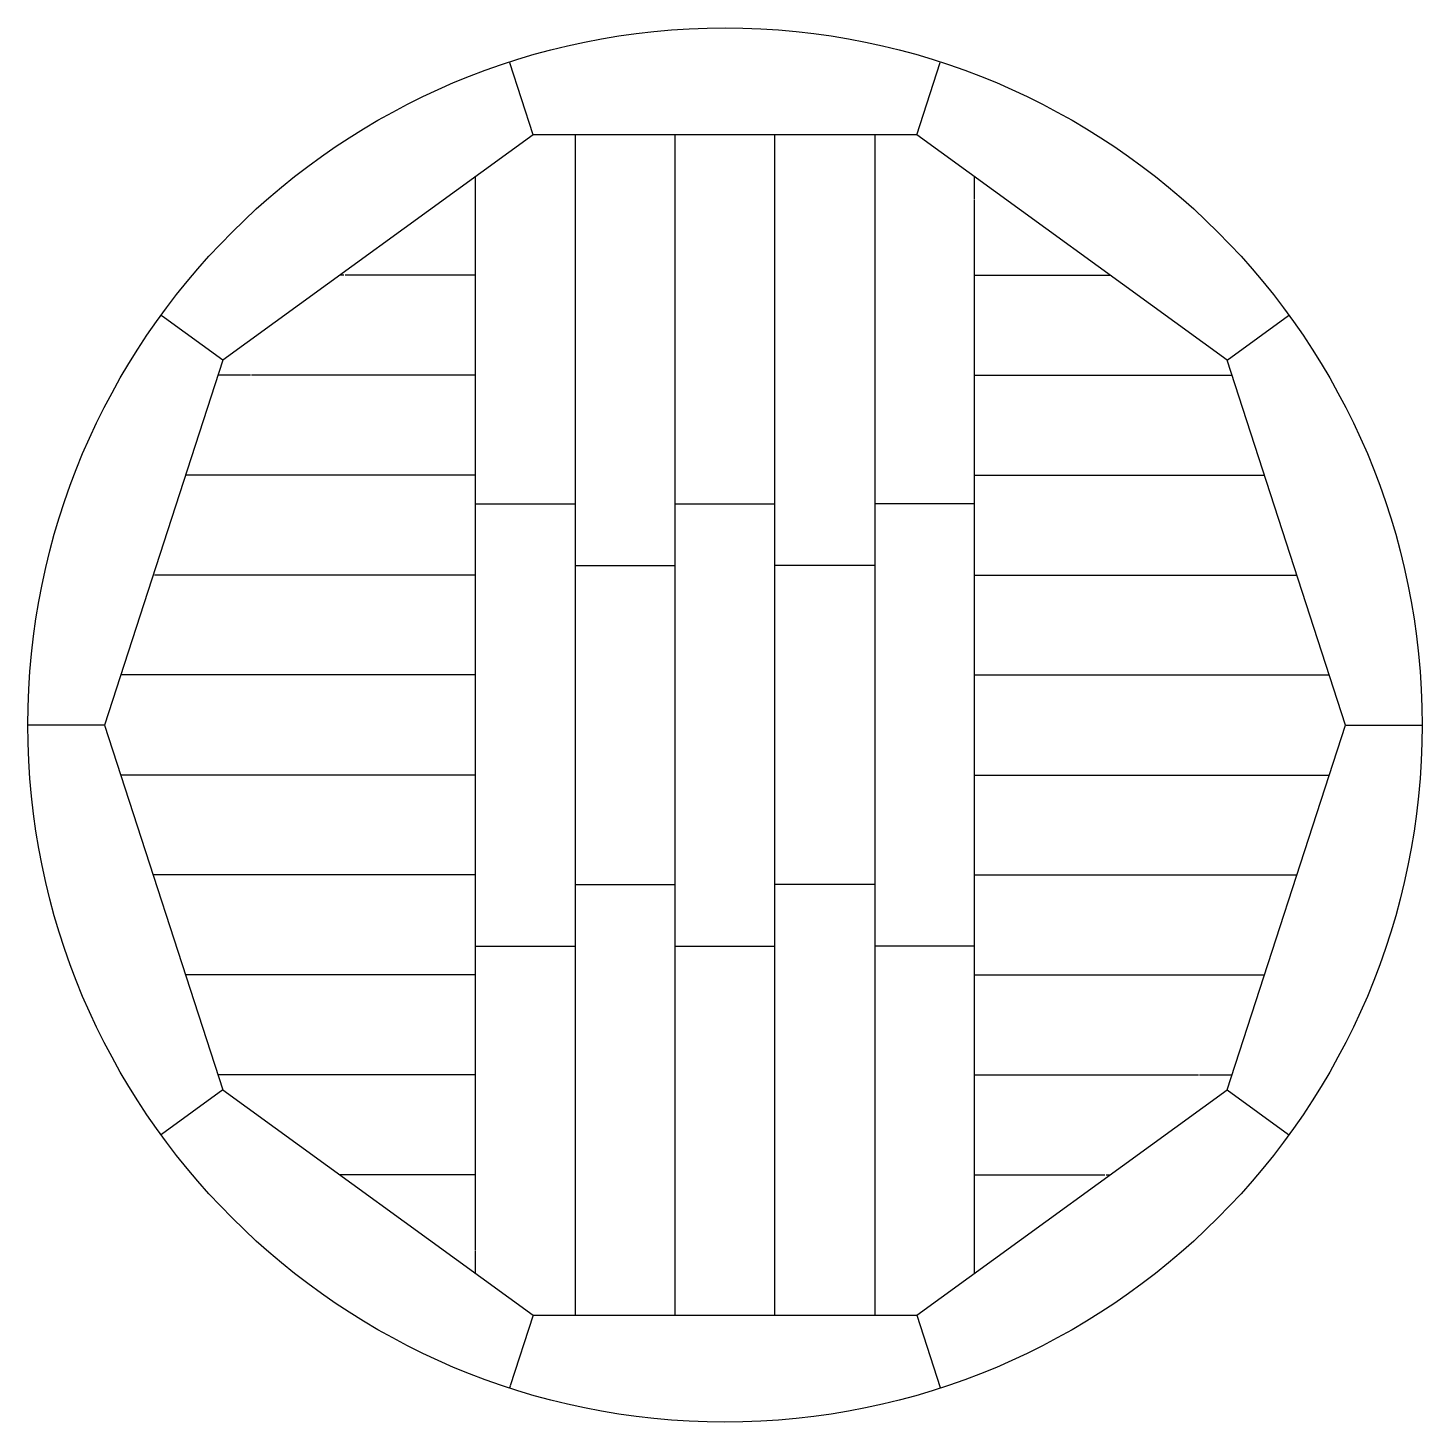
# Model space of a CAD drawing. Header units: metres. Extents: x -10.4 to 10.4, y -10.4 to 10.4.
import ezdxf

# ---------------------------------------------------------------- set-up
doc = ezdxf.new("R2010")
doc.units = ezdxf.units.M
for name, color, linetype in [('OBSERVED_GEOMETRY', 3, 'Continuous'), ('PREDICTED_GEOMETRY_HIGH', 5, 'Continuous'), ('TANK_BOUNDARY', 7, 'Continuous')]:
    doc.layers.add(name, color=color, linetype=linetype)

msp = doc.modelspace()

# ---------------------------------------------------------------- linework, layer by layer
at = {"layer": 'OBSERVED_GEOMETRY'}
for p, q in [((-2.872, 8.839), (-3.222, 9.918)), ((2.872, 8.839), (3.223, 9.919)), ((-2.872, 8.839), (-7.519, 5.463)), ((2.872, 8.839), (-2.872, 8.839)), ((-2.242, 8.839), (-2.242, 8.348)), ((-0.747, 8.803), (-0.747, 8.839)), ((-0.747, 8.625), (-0.747, 8.801)), ((0.747, 8.61), (0.747, 8.839)), ((2.242, 8.839), (2.242, 8.357)), ((7.519, 5.463), (2.872, 8.839)), ((-0.747, 7.19), (-0.747, 8.62)), ((0.747, 7.197), (0.747, 8.608)), ((2.242, 8.354), (2.242, 6.874)), ((-3.736, 6.194), (-3.736, 8.211)), ((-2.242, 8.344), (-2.242, 6.876)), ((3.736, 7.869), (3.736, 8.211)), ((3.736, 6.189), (3.736, 7.862)), ((-5.706, 6.738), (-5.765, 6.738)), ((-3.736, 6.738), (-5.688, 6.738)), ((3.736, 6.738), (5.704, 6.738)), ((5.71, 6.738), (5.765, 6.738)), ((-8.393, 6.098), (-8.442, 6.134)), ((-7.519, 5.463), (-8.393, 6.098)), ((7.519, 5.463), (8.441, 6.133)), ((-7.519, 5.463), (-9.294, 0)), ((9.294, 0), (7.519, 5.463)), ((-7.106, 5.24), (-7.591, 5.24)), ((-4.993, 5.24), (-7.089, 5.24)), ((4.978, 5.24), (7.104, 5.24)), ((7.108, 5.24), (7.591, 5.24)), ((-8.001, 3.743), (-8.078, 3.743)), ((-7.871, 3.743), (-8, 3.743)), ((-6.185, 3.743), (-7.864, 3.743)), ((6.189, 3.743), (7.999, 3.743)), ((8.001, 3.743), (8.078, 3.743)), ((-8.546, 2.246), (-8.564, 2.246)), ((-8.359, 2.246), (-8.54, 2.246)), ((-6.873, 2.246), (-8.356, 2.246)), ((6.874, 2.246), (8.337, 2.246)), ((8.34, 2.246), (8.564, 2.246)), ((-8.611, 0.749), (-9.051, 0.749)), ((-7.197, 0.749), (-8.609, 0.749)), ((7.19, 0.749), (8.619, 0.749)), ((8.623, 0.749), (9.051, 0.749)), ((-9.294, 0), (-10.431, 0)), ((-9.294, 0), (-7.519, -5.463)), ((7.519, -5.463), (9.294, 0)), ((9.294, 0), (10.428, 0)), ((10.439, 0), (10.44, 0)), ((-8.801, -0.749), (-9.051, -0.749)), ((-8.623, -0.749), (-8.801, -0.749)), ((-7.19, -0.749), (-8.619, -0.749)), ((7.197, -0.749), (8.609, -0.749)), ((8.611, -0.749), (8.799, -0.749)), ((8.802, -0.749), (9.051, -0.749)), ((-8.34, -2.246), (-8.564, -2.246)), ((-6.874, -2.246), (-8.337, -2.246)), ((6.873, -2.246), (8.356, -2.246)), ((8.359, -2.246), (8.564, -2.246)), ((-6.189, -3.743), (-8.078, -3.743)), ((6.185, -3.743), (7.864, -3.743)), ((7.871, -3.743), (8.078, -3.743)), ((-4.978, -5.24), (-7.591, -5.24)), ((4.993, -5.24), (7.089, -5.24)), ((7.106, -5.24), (7.591, -5.24)), ((-7.519, -5.463), (-8.437, -6.13)), ((-7.519, -5.463), (-2.872, -8.839)), ((2.872, -8.839), (7.519, -5.463)), ((7.519, -5.463), (8.437, -6.13)), ((-3.736, -7.862), (-3.736, -6.189)), ((3.736, -8.211), (3.736, -6.194)), ((-5.704, -6.738), (-5.765, -6.738)), ((-3.736, -6.738), (-5.704, -6.738)), ((-2.242, -6.874), (-2.242, -8.354)), ((2.242, -6.876), (2.242, -8.344)), ((3.736, -6.738), (5.688, -6.738)), ((5.706, -6.738), (5.765, -6.738)), ((-0.747, -8.608), (-0.747, -7.197)), ((0.747, -8.62), (0.747, -7.19)), ((-3.736, -8.211), (-3.736, -7.869)), ((2.242, -8.348), (2.242, -8.544)), ((-2.242, -8.357), (-2.242, -8.541)), ((-2.242, -8.543), (-2.242, -8.839)), ((2.242, -8.545), (2.242, -8.839)), ((-0.747, -8.839), (-0.747, -8.61)), ((0.747, -8.839), (0.747, -8.625)), ((-2.872, -8.839), (-3.215, -9.895)), ((-2.872, -8.839), (2.872, -8.839)), ((2.872, -8.839), (3.224, -9.922)), ((-3.216, -9.899), (-3.225, -9.927))]:
    msp.add_line(p, q, dxfattribs=at)
at = {"layer": 'PREDICTED_GEOMETRY_HIGH'}
for p, q in [((-0.747, -7.197), (-0.747, 7.19)), ((0.747, -7.19), (0.747, 7.197)), ((-2.242, 6.876), (-2.242, -6.874)), ((2.242, 6.874), (2.242, -6.876)), ((-3.736, -6.189), (-3.736, 6.194)), ((3.736, -6.194), (3.736, 6.189)), ((-3.736, 5.24), (-4.993, 5.24)), ((3.736, 5.24), (4.978, 5.24)), ((-3.736, 3.743), (-6.185, 3.743)), ((3.736, 3.743), (6.189, 3.743)), ((-3.736, 3.314), (-2.242, 3.314)), ((-0.747, 3.314), (0.747, 3.314)), ((3.736, 3.314), (2.242, 3.314)), ((-2.242, 2.391), (-0.747, 2.391)), ((2.242, 2.391), (0.747, 2.391)), ((-3.736, 2.246), (-6.873, 2.246)), ((3.736, 2.246), (6.874, 2.246)), ((-3.736, 0.749), (-7.197, 0.749)), ((3.736, 0.749), (7.19, 0.749)), ((-3.736, -0.749), (-7.19, -0.749)), ((3.736, -0.749), (7.197, -0.749)), ((-3.736, -2.246), (-6.874, -2.246)), ((3.736, -2.246), (6.873, -2.246)), ((-2.242, -2.391), (-0.747, -2.391)), ((2.242, -2.391), (0.747, -2.391)), ((-3.736, -3.314), (-2.242, -3.314)), ((-0.747, -3.314), (0.747, -3.314)), ((3.736, -3.314), (2.242, -3.314)), ((-3.736, -3.743), (-6.189, -3.743)), ((3.736, -3.743), (6.185, -3.743)), ((-3.736, -5.24), (-4.978, -5.24)), ((3.736, -5.24), (4.993, -5.24))]:
    msp.add_line(p, q, dxfattribs=at)
at = {"layer": 'TANK_BOUNDARY'}
msp.add_circle((0, 0), 10.44, dxfattribs=at)

doc.saveas('drawing.dxf')
